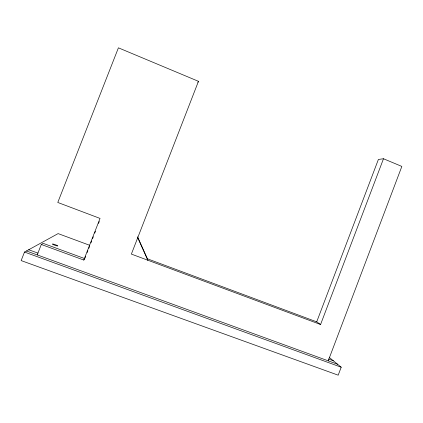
<?xml version="1.0" encoding="UTF-8"?>
<svg xmlns="http://www.w3.org/2000/svg" width="423" height="423" viewBox="0 0 423 423"><rect width="100%" height="100%" fill="white"/><g stroke="black" fill="none" stroke-linecap="round" stroke-linejoin="round"><path stroke-width="0.63" d="M383.492 158.747L320.576 324.499L316.711 321.85L378.384 159.46L383.492 158.747L401.85 166.429L328.222 360.835M329.305 357.451L341.197 367.217L338.189 375.175L21.15 260.589L24.502 252.055L58.115 233.602L89.713 245.308M37.219 254.9L41.311 244.468L83.802 260.05L100.04 218.421L57.782 202.464L118.414 47.825L198.461 81.322L131.373 254.091L320.576 324.499M85.034 258.025L85.742 256.201M87.164 252.552L87.878 250.733M88.825 248.301L89.539 246.477M90.961 242.828L91.675 241.004M92.621 238.572L93.335 236.748M94.757 233.099L95.466 231.275M98.554 223.37L99.262 221.546M197.885 82.268L198.461 81.322M83.802 260.05L84.463 259.103M41.311 244.468L43.231 243.373L84.796 258.633M24.502 252.055L341.197 367.217M28.701 249.75L37.991 253.134M328.497 359.021L333.387 360.803M26.453 250.982L337.575 364.24M137.57 236.801L147.426 258.807L316.711 321.85M137.729 237.726L147.796 260.203L147.426 258.807M53.578 244.743A2.834 0.333 19.6 0 0 57.777 245.959A2.834 0.333 19.6 0 0 53.991 244.272A2.834 0.333 19.6 0 0 53.578 244.743"/></g></svg>
